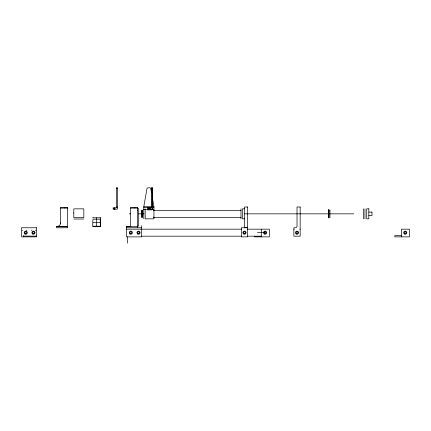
<?xml version="1.0" encoding="UTF-8"?>
<svg xmlns="http://www.w3.org/2000/svg" width="431" height="431" viewBox="0 0 431 431"><rect width="100%" height="100%" fill="white"/><g stroke="black" fill="none" stroke-linecap="round" stroke-linejoin="round"><path stroke-width="0.65" d="M100.181 217.87L100.461 217.79L100.595 221.852M100.649 225.537L100.649 223.172M100.644 225.758L100.638 226.189L92.719 226.189L92.88 219.724M100.358 226.189L100.213 220.063M73.814 213.41L73.814 212.693M143.787 218.851L143.787 206.735L146.96 188.692A1.051 1.051 0 0 1 147.995 187.819L149.735 187.819A1.051 1.051 0 0 1 150.769 188.692L151.367 192.075M115.222 208.841L114.21 208.841M150.139 208.852L149.713 208.868M153.662 210.253L153.942 210.517L153.592 210.538M149.869 208.852L149.659 208.868M137.484 226.367L137.306 226.367M116.381 188.148L117.431 188.148M151.405 188.148L152.455 188.148M143.787 206.735L151.405 206.735A0.7 0.7 0 0 1 150.705 207.435M152.676 206.735L153.942 206.735L153.942 218.851L145.188 218.851L145.188 208.836M113.057 207.785L115.68 207.785A0.7 0.7 0 0 0 116.381 207.085L117.431 207.085M148.086 207.785L150.705 207.785A0.7 0.7 0 0 0 151.405 207.085L152.455 207.085M143.787 207.435L153.942 207.435M60.604 207.715L67.608 207.715M130.652 207.715L137.656 207.715M60.604 208.065L67.608 208.065M130.652 208.065L137.656 208.065M113.057 208.485L114.716 208.485M148.086 208.485L149.74 208.485M137.656 208.679L138.707 208.679L138.707 226.016L137.656 226.016M148.787 208.836L150.667 208.836M244.485 208.836L242.384 208.836L242.384 218.851L244.485 218.851M143.787 209.374L153.942 209.374M143.787 209.428L144.423 209.428M328.891 209.924L328.541 209.892L328.541 217.8L328.891 217.8M328.541 209.983L328.891 209.983M328.541 210.08L328.891 210.08M328.541 210.215L328.891 210.215M137.306 210.344L137.656 210.344M153.608 210.344L241.037 210.344M328.541 210.387L328.891 210.387L328.891 216.804L328.541 216.804M328.541 210.608L328.891 210.608M328.541 210.883L328.891 210.883M328.541 211.238L328.891 211.238M328.541 211.702L328.891 211.702M368.823 212.095L371.975 212.095M328.541 212.381L328.891 212.381M129.241 213.846L130.582 213.846M138.653 213.846L144.029 213.846M244.485 213.846L353.808 213.846M328.541 215.306L328.891 215.306M368.823 215.597L371.975 215.597L371.975 212.1M328.541 215.99L328.891 215.99M328.541 216.454L328.891 216.454M328.541 217.084L328.891 217.084L328.541 217.305M153.608 217.348L241.037 217.348M328.541 217.477L328.891 217.477M328.541 217.607L328.891 217.607M328.541 217.768L328.891 217.703M92.827 217.79L100.531 217.79M73.809 219.013L83.824 219.013M93.112 219.185L100.24 219.185M93.01 222.687L100.348 222.687M58.853 226.367L56.574 226.367L56.574 227.767L67.608 227.767L67.608 207.731M130.916 226.367L126.622 226.367L126.622 236.872L141.686 236.872L141.686 225.666M56.574 226.399L67.608 226.399M92.719 226.539L100.638 226.539M56.574 226.717L67.608 226.717M126.622 226.717L137.656 226.717M126.622 227.767L141.686 227.767M126.622 229.168L141.686 229.168M141.804 229.168L241.726 229.168M247.442 229.168L269.348 229.168L269.348 236.872L254.71 236.872L254.71 236.242M293.867 229.168L294.26 229.168M299.777 229.168L300.17 229.168M22.126 230.219L22.832 230.219M26.151 230.219L26.862 230.219M31.301 230.219L32.007 230.219M35.331 230.219L36.037 230.219M257.442 232.67L265.146 232.67M401.256 235.601L394.812 235.628L394.812 236.872L409.45 236.872L409.45 229.168L401.396 229.168L401.396 236.872M23.301 236.107L36.608 236.134M141.783 236.172L241.387 236.172M247.442 236.172L261.574 236.172M149.616 208.852L149.374 208.857M153.592 217.154L153.942 217.17L153.662 217.439M152.358 197.71L153.942 206.735M100.628 222.515L100.649 223.064M93.177 217.87L92.897 217.876M364.971 208.836L364.971 218.851M363.57 208.836L363.57 218.851M329.941 209.886L329.941 217.8M261.294 229.168L261.294 236.872M240.983 208.836L240.983 218.851M152.105 187.819L152.105 209.886L147.483 209.886L147.483 207.435M151.405 207.085L151.405 187.819L152.455 187.819L152.455 209.121L149.74 209.121L149.74 207.785M142.489 210.193L142.489 217.493M142.036 210.177L142.036 217.515M141.686 210.193L141.686 217.493M137.656 207.731L137.656 227.767M134.855 207.731L134.855 208.065M130.652 207.731L130.652 226.367M127.673 236.808L127.673 243.181M116.381 207.085L116.381 187.846L117.431 187.819L117.431 209.121L114.716 209.121L114.716 207.785M96.679 217.784L96.679 226.189M73.809 212.618L73.809 208.852L83.824 208.852L83.824 217.612L73.809 217.612L73.809 213.496M64.806 207.731L64.806 208.065M60.604 207.731L60.604 223.517M23.301 235.558L23.301 236.872M114.802 209.536A1.643 0.555 0 0 1 113.089 208.852M60.604 222.865A3.502 3.502 0 0 1 57.102 226.367M149.826 209.536A1.643 0.555 0 0 1 148.113 208.852M247.636 207.015L244.485 207.015L244.485 227.681L247.636 227.681L247.636 207.015M300.17 207.015L297.018 207.015L297.018 226.016A1.751 1.751 0 0 1 295.267 227.767L293.867 227.767L293.867 236.172L300.17 236.172L300.17 207.015M368.823 208.836L366.722 208.836L366.722 218.851L368.823 218.851L368.823 208.836M36.608 227.767L21.55 227.767L21.55 236.872L36.608 236.872L36.608 227.767M247.636 227.767L241.333 227.767L241.333 236.872L247.636 236.872L247.636 227.767M130.038 234.033A1.579 1.579 0 0 0 132.403 232.675A1.579 1.579 0 0 0 130.043 231.302A1.579 1.579 0 0 0 130.038 234.033M137.742 234.033A1.579 1.579 0 0 0 140.107 232.675A1.579 1.579 0 0 0 137.748 231.302A1.579 1.579 0 0 0 137.742 234.033M138.022 233.403A0.894 0.894 0 0 0 139.423 232.745A0.894 0.894 0 0 0 138.152 231.862A0.894 0.894 0 0 0 138.022 233.403M130.318 233.403A0.894 0.894 0 0 0 131.719 232.745A0.894 0.894 0 0 0 130.448 231.862A0.894 0.894 0 0 0 130.318 233.403M264.241 233.958A1.579 1.579 0 0 0 266.719 232.815A1.579 1.579 0 0 0 264.489 231.242A1.579 1.579 0 0 0 264.241 233.958M264.693 233.44A0.894 0.894 0 0 0 266.04 232.675A0.894 0.894 0 0 0 264.709 231.894A0.894 0.894 0 0 0 264.693 233.44M243.574 233.958A1.579 1.579 0 0 0 246.053 232.815A1.579 1.579 0 0 0 243.822 231.242A1.579 1.579 0 0 0 243.574 233.958M244.032 233.44A0.894 0.894 0 0 0 245.374 232.675A0.894 0.894 0 0 0 244.043 231.894A0.894 0.894 0 0 0 244.032 233.44M404.337 233.958A1.579 1.579 0 0 0 406.816 232.815A1.579 1.579 0 0 0 404.585 231.242A1.579 1.579 0 0 0 404.337 233.958M404.795 233.44A0.894 0.894 0 0 0 406.142 232.675A0.894 0.894 0 0 0 404.806 231.894A0.894 0.894 0 0 0 404.795 233.44M24.96 234.033A1.579 1.579 0 0 0 27.331 232.675A1.579 1.579 0 0 0 24.966 231.302A1.579 1.579 0 0 0 24.96 234.033M32.67 234.033A1.579 1.579 0 0 0 35.035 232.675A1.579 1.579 0 0 0 32.675 231.302A1.579 1.579 0 0 0 32.67 234.033M32.95 233.403A0.894 0.894 0 0 0 34.351 232.745A0.894 0.894 0 0 0 33.079 231.862A0.894 0.894 0 0 0 32.95 233.403M25.24 233.403A0.894 0.894 0 0 0 26.641 232.745A0.894 0.894 0 0 0 25.375 231.862A0.894 0.894 0 0 0 25.24 233.403M296.113 233.958A1.579 1.579 0 0 0 298.591 232.815A1.579 1.579 0 0 0 296.361 231.242A1.579 1.579 0 0 0 296.113 233.958M296.566 233.44A0.894 0.894 0 0 0 297.913 232.675A0.894 0.894 0 0 0 296.582 231.894A0.894 0.894 0 0 0 296.566 233.44"/></g></svg>
